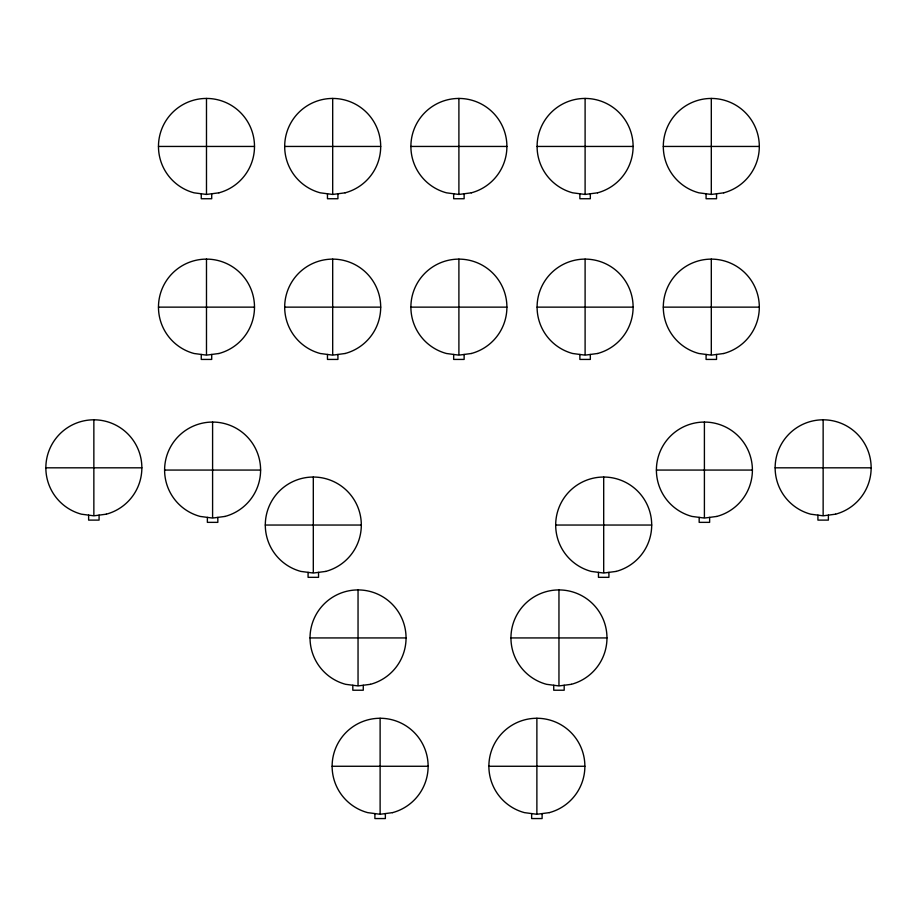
<?xml version="1.0" encoding="UTF-8"?>
<svg xmlns="http://www.w3.org/2000/svg" width="917" height="917" viewBox="0 0 917 917"><rect width="100%" height="100%" fill="white"/><g stroke="black" fill="none" stroke-linecap="round" stroke-linejoin="round"><path stroke-width="1.38" d="M158.481 146.445L254.49 146.445M284.683 146.445L380.704 146.445M410.896 146.445L506.906 146.445M537.098 146.445L633.108 146.445M663.3 146.445L759.322 146.445M158.481 307.138L254.49 307.138M284.683 307.138L380.704 307.138M410.896 307.138L506.906 307.138M537.098 307.138L633.108 307.138M663.3 307.138L759.322 307.138M45.85 467.819L141.86 467.819M775.14 467.819L871.15 467.819M164.59 470.066L260.6 470.066M656.4 470.066L752.41 470.066M265.3 525.04L361.321 525.04M555.679 525.04L651.7 525.04M310.038 637.934L406.048 637.934M510.952 637.934L606.962 637.934M332.114 766.268L428.124 766.268M488.876 766.268L584.886 766.268M828.372 515.136L828.372 520.111L817.918 520.111L817.918 515.136M823.145 419.814L823.145 515.136M716.544 193.762L716.544 198.737L706.079 198.737L706.079 193.762M716.544 354.455L716.544 359.43L706.079 359.43L706.079 354.455M711.305 98.44L711.305 193.762M711.305 259.121L711.305 354.455M709.632 517.383L709.632 522.358L699.167 522.358L699.167 517.383M704.405 422.061L704.405 517.383M608.922 572.357L608.922 577.332L598.457 577.332L598.457 572.357M603.695 477.035L603.695 572.357M590.33 193.762L590.33 198.737L579.876 198.737L579.876 193.762M590.33 354.455L590.33 359.43L579.876 359.43L579.876 354.455M585.103 98.44L585.103 193.762M585.103 259.121L585.103 354.455M564.184 685.251L564.184 690.226L553.73 690.226L553.73 685.251M558.957 589.929L558.957 685.251M542.107 813.585L542.107 818.56L531.642 818.56L531.642 813.585M536.881 718.263L536.881 813.585M464.128 193.762L464.128 198.737L453.663 198.737L453.663 193.762M464.128 354.455L464.128 359.43L453.663 359.43L453.663 354.455M458.901 98.44L458.901 193.762M458.901 259.121L458.901 354.455M385.358 813.585L385.358 818.56L374.893 818.56L374.893 813.585M380.119 718.263L380.119 813.585M363.27 685.251L363.27 690.226L352.816 690.226L352.816 685.251M358.043 589.929L358.043 685.251M337.926 193.762L337.926 198.737L327.461 198.737L327.461 193.762M337.926 354.455L337.926 359.43L327.461 359.43L327.461 354.455M332.688 98.44L332.688 193.762M332.688 259.121L332.688 354.455M318.543 572.357L318.543 577.332L308.078 577.332L308.078 572.357M313.305 477.035L313.305 572.357M217.833 517.383L217.833 522.358L207.368 522.358L207.368 517.383M212.595 422.061L212.595 517.383M211.712 193.762L211.712 198.737L201.259 198.737L201.259 193.762M211.712 354.455L211.712 359.43L201.259 359.43L201.259 354.455M206.485 98.44L206.485 193.762M206.485 259.121L206.485 354.455M99.082 515.136L99.082 520.111L88.628 520.111L88.628 515.136M93.855 419.814L93.855 515.136M218.911 192.822L206.485 194.45L194.06 192.822A48.005 48.005 0 0 1 167.158 118.912A48.005 48.005 0 0 1 245.813 118.912A48.005 48.005 0 0 1 218.911 192.822M345.113 192.822L332.688 194.45L320.262 192.822A48.005 48.005 0 0 1 293.371 118.912A48.005 48.005 0 0 1 372.015 118.912A48.005 48.005 0 0 1 345.113 192.822M471.327 192.822L458.901 194.45L446.476 192.822A48.005 48.005 0 0 1 419.573 118.912A48.005 48.005 0 0 1 498.218 118.912A48.005 48.005 0 0 1 471.327 192.822M597.529 192.822L585.103 194.45L572.678 192.822A48.005 48.005 0 0 1 545.775 118.912A48.005 48.005 0 0 1 624.431 118.912A48.005 48.005 0 0 1 597.529 192.822M723.731 192.822L711.305 194.45L698.88 192.822A48.005 48.005 0 0 1 671.989 118.912A48.005 48.005 0 0 1 750.633 118.912A48.005 48.005 0 0 1 723.731 192.822M218.911 353.503L206.485 355.143L194.06 353.503A48.005 48.005 0 0 1 167.158 279.593A48.005 48.005 0 0 1 245.813 279.593A48.005 48.005 0 0 1 218.911 353.503M345.113 353.503L332.688 355.143L320.262 353.503A48.005 48.005 0 0 1 293.371 279.593A48.005 48.005 0 0 1 372.015 279.593A48.005 48.005 0 0 1 345.113 353.503M471.327 353.503L458.901 355.143L446.476 353.503A48.005 48.005 0 0 1 419.573 279.593A48.005 48.005 0 0 1 498.218 279.593A48.005 48.005 0 0 1 471.327 353.503M597.529 353.503L585.103 355.143L572.678 353.503A48.005 48.005 0 0 1 545.775 279.593A48.005 48.005 0 0 1 624.431 279.593A48.005 48.005 0 0 1 597.529 353.503M723.731 353.503L711.305 355.143L698.88 353.503A48.005 48.005 0 0 1 671.989 279.593A48.005 48.005 0 0 1 750.633 279.593A48.005 48.005 0 0 1 723.731 353.503M106.28 514.185L93.855 515.824L81.43 514.185A48.005 48.005 0 0 1 54.527 440.286A48.005 48.005 0 0 1 133.183 440.286A48.005 48.005 0 0 1 106.28 514.185M225.02 516.431L212.595 518.071L200.17 516.431A48.005 48.005 0 0 1 173.279 442.533A48.005 48.005 0 0 1 251.923 442.533A48.005 48.005 0 0 1 225.02 516.431M716.83 516.431L704.405 518.071L691.98 516.431A48.005 48.005 0 0 1 665.077 442.533A48.005 48.005 0 0 1 743.721 442.533A48.005 48.005 0 0 1 716.83 516.431M325.73 571.417L313.305 573.045L300.879 571.417A48.005 48.005 0 0 1 273.988 497.507A48.005 48.005 0 0 1 352.632 497.507A48.005 48.005 0 0 1 325.73 571.417M835.57 514.185L823.145 515.824L810.72 514.185A48.005 48.005 0 0 1 783.817 440.286A48.005 48.005 0 0 1 862.473 440.286A48.005 48.005 0 0 1 835.57 514.185M616.121 571.417L603.695 573.045L591.27 571.417A48.005 48.005 0 0 1 564.368 497.507A48.005 48.005 0 0 1 643.012 497.507A48.005 48.005 0 0 1 616.121 571.417M370.468 684.311L358.043 685.939L345.617 684.311A48.005 48.005 0 0 1 318.715 610.401A48.005 48.005 0 0 1 397.37 610.401A48.005 48.005 0 0 1 370.468 684.311M571.383 684.311L558.957 685.939L546.532 684.311A48.005 48.005 0 0 1 519.63 610.401A48.005 48.005 0 0 1 598.285 610.401A48.005 48.005 0 0 1 571.383 684.311M392.545 812.634L380.119 814.273L367.694 812.634A48.005 48.005 0 0 1 340.803 738.735A48.005 48.005 0 0 1 419.447 738.735A48.005 48.005 0 0 1 392.545 812.634M549.306 812.634L536.881 814.273L524.455 812.634A48.005 48.005 0 0 1 497.553 738.735A48.005 48.005 0 0 1 576.197 738.735A48.005 48.005 0 0 1 549.306 812.634"/></g></svg>
